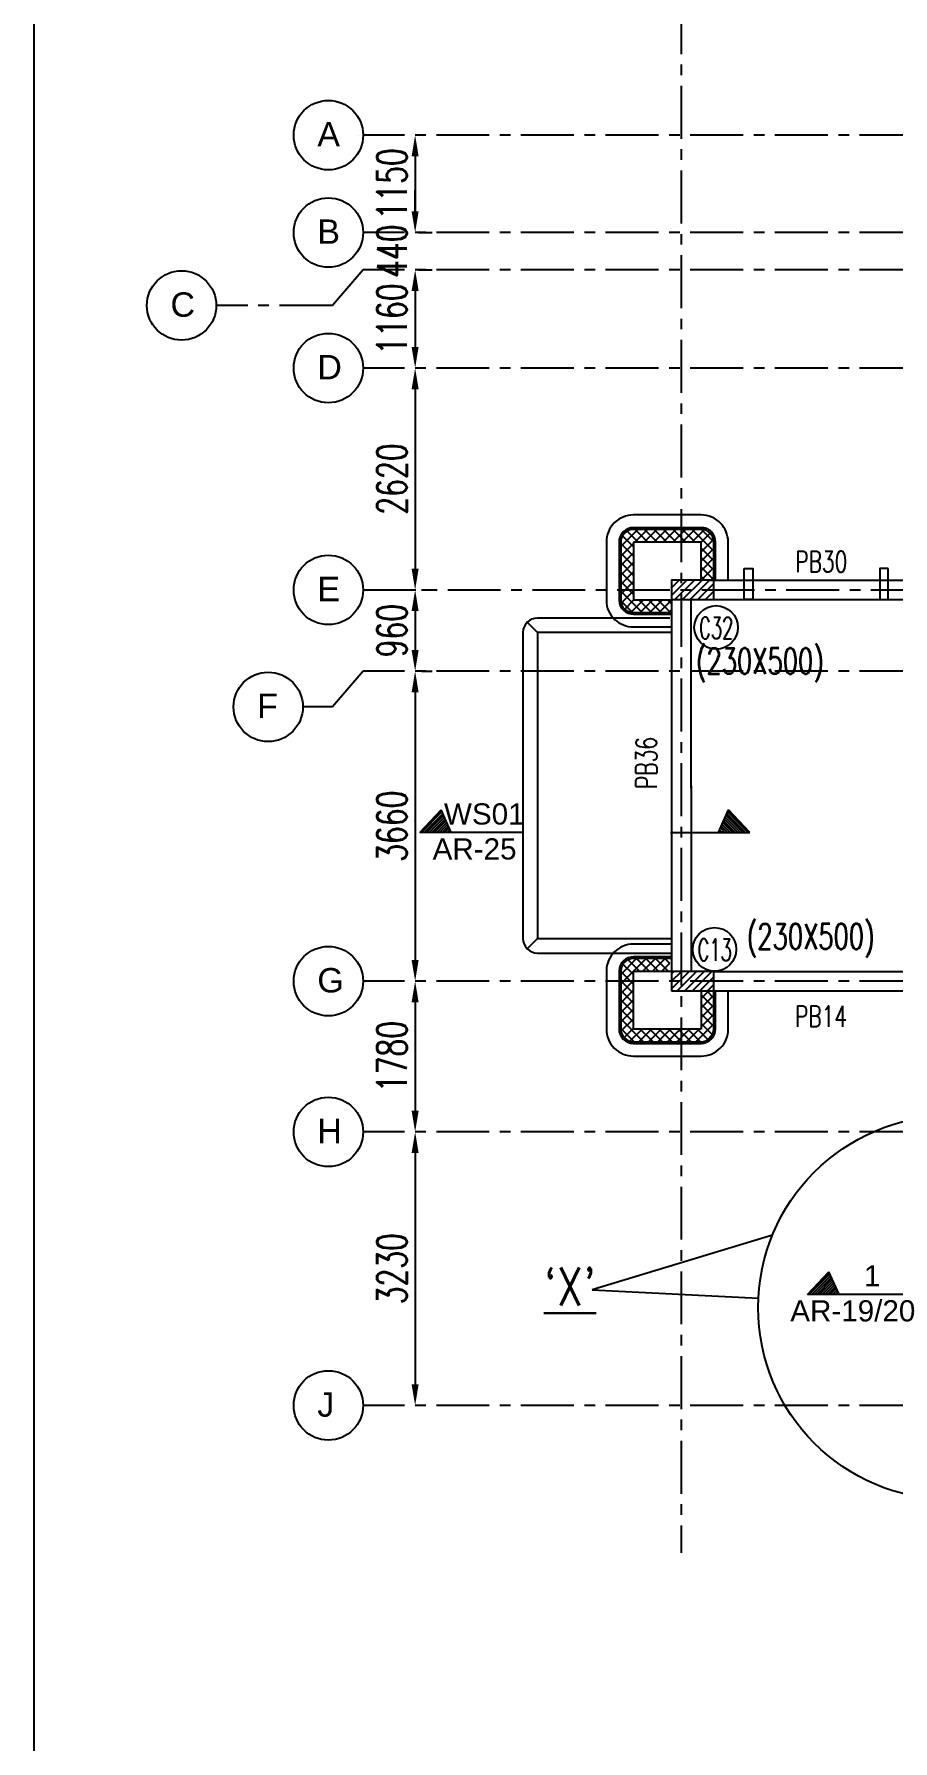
# Model space of a CAD drawing. Header units: millimetres. Extents: x 2659630 to 6742168, y -2425387 to -732288.
# Drawn here: x 2769737 to 2779881, y -958371 to -938217 of the extents above; entities that cross this region are included whole.
import ezdxf
from ezdxf.enums import TextEntityAlignment as Align

# ---------------------------------------------------------------- set-up
doc = ezdxf.new("R2010")
doc.units = ezdxf.units.MM
doc.header["$PDMODE"] = 35
doc.header["$PDSIZE"] = -25
doc.linetypes.add('CENTER', pattern=[2, 1.25, -0.25, 0.25, -0.25])
doc.layers.add('A-DETL', color=90, linetype='Continuous', lineweight=18)
doc.layers.add('G-ANNO-SYMB', color=111, linetype='Continuous', lineweight=9)
for name, color, linetype in [('S-BEAM NO', 3, 'Continuous'), ('S-BEAM OUTER', 4, 'Continuous'), ('S-COLUMN', 1, 'Continuous'), ('S-COLUMN CIRCLE', 9, 'Continuous'), ('S-COLUMN HATCH', 8, 'Continuous'), ('S-COLUMN NO', 2, 'Continuous'), ('S-COLUMN SIZES', 2, 'Continuous'), ('S-DIM-1', 5, 'Continuous'), ('S-GRIDE CIRCLE', 8, 'Continuous'), ('S-GRIDE LINE', 8, 'CENTER'), ('S-GRIDE NO', 1, 'Continuous'), ('S-SECTION MARK', 1, 'Continuous'), ('S-TITIL', 6, 'Continuous')]:
    doc.layers.add(name, color=color, linetype=linetype)
doc.styles.add('Arial', font='arial.ttf', dxfattribs={"height": 123})
doc.styles.add('Arial_1', font='arial.ttf', dxfattribs={"height": 98.353293})
doc.styles.add('ROMANS', font='r.shx', dxfattribs={"width": 0.7})
doc.dimstyles.new('dim100', dxfattribs={"dimtxt": 250, "dimasz": 250, "dimexe": 200, "dimexo": 200, "dimgap": 100, "dimtad": 1, "dimdec": 0, "dimrnd": 1, "dimzin": 0, "dimdsep": 46, "dimtxsty": 'ROMANS', "dimcen": 0, "dimclrd": 5, "dimclre": 5, "dimclrt": 4, "dimadec": 0, "dimazin": 0, "dimtfac": 1, "dimtdec": 0, "dimtix": 1, "dimtofl": 0, "dimtmove": 2, "dimatfit": 3, "dimfxl": 1, "dimtolj": 1, "dimtzin": 0, "dimlwd": -1, "dimlwe": -1, "dimarcsym": 0})
pattern_1 = [(45, (-431680.96, -191648.93), (-56.1266008, 56.1266008), []), (135, (-431680.96, -191648.93), (-56.1266008, -56.1266008), [])]
pattern_2 = [(45, (2704549.322, -954938.09), (-15.2387667, 15.2387667), [])]
pattern_3 = [(45, (2699967.02, -949483.717), (-15.2387667, 15.2387667), [])]
pattern_4 = [(135, (2852517.085, -949483.717), (15.2387667, 15.2387667), [])]

# ---------------------------------------------------------------- blocks, each defined once
blk = doc.blocks.new('*D1831')
at = {"layer": 'Defpoints', "color": 0, "ltscale": 1200}
for p in [(2774238, -942160), (2774238, -944780), (2774238, -944780)]:
    blk.add_point(p, dxfattribs=at)
at = {"layer": 'S-DIM-1', "color": 5}
for p, q in [((2774038, -942160), (2774038, -942160)), ((2774238, -942410), (2774238, -944530)), ((2774038, -944780), (2774038, -944780))]:
    blk.add_line(p, q, dxfattribs=at)
at = {"layer": 'S-DIM-1', "color": 5, "ltscale": 1200}
for points in [[(2774279, -942410), (2774196, -942410), (2774238, -942160)], [(2774196, -944530), (2774279, -944530), (2774238, -944780)]]:
    blk.add_solid(points, dxfattribs=at)
at = {"layer": 'S-DIM-1', "color": 4, "ltscale": 1200, "insert": (2773963, -943470), "char_height": 350, "attachment_point": 5, "rotation": 90, "style": 'ROMANS'}
blk.add_mtext('\\A1;{2620}', dxfattribs=at)
blk = doc.blocks.new('*D1833')
at = {"layer": 'Defpoints', "color": 0, "ltscale": 1200}
for p in [(2774238, -949400), (2774238, -951180), (2774238, -951180)]:
    blk.add_point(p, dxfattribs=at)
at = {"layer": 'S-DIM-1', "color": 5}
for p, q in [((2774038, -949400), (2774038, -949400)), ((2774238, -949650), (2774238, -950930)), ((2774038, -951180), (2774038, -951180))]:
    blk.add_line(p, q, dxfattribs=at)
at = {"layer": 'S-DIM-1', "color": 5, "ltscale": 1200}
for points in [[(2774279, -949650), (2774196, -949650), (2774238, -949400)], [(2774196, -950930), (2774279, -950930), (2774238, -951180)]]:
    blk.add_solid(points, dxfattribs=at)
at = {"layer": 'S-DIM-1', "color": 4, "ltscale": 1200, "insert": (2773963, -950290), "char_height": 350, "attachment_point": 5, "rotation": 90, "style": 'ROMANS'}
blk.add_mtext('\\A1;{1780}', dxfattribs=at)
blk = doc.blocks.new('*D1818')
at = {"layer": 'Defpoints', "color": 0, "ltscale": 1200}
for p in [(2774238, -951180), (2774238, -954410), (2774238, -954410)]:
    blk.add_point(p, dxfattribs=at)
at = {"layer": 'S-DIM-1', "color": 5}
for p, q in [((2774038, -951180), (2774038, -951180)), ((2774238, -951430), (2774238, -954160)), ((2774038, -954410), (2774038, -954410))]:
    blk.add_line(p, q, dxfattribs=at)
at = {"layer": 'S-DIM-1', "color": 5, "ltscale": 1200}
for points in [[(2774279, -951430), (2774196, -951430), (2774238, -951180)], [(2774196, -954160), (2774279, -954160), (2774238, -954410)]]:
    blk.add_solid(points, dxfattribs=at)
at = {"layer": 'S-DIM-1', "color": 4, "ltscale": 1200, "insert": (2773963, -952795), "char_height": 350, "attachment_point": 5, "rotation": 90, "style": 'ROMANS'}
blk.add_mtext('\\A1;{3230}', dxfattribs=at)
blk = doc.blocks.new('*D1832')
at = {"layer": 'Defpoints', "color": 0, "ltscale": 1200}
for p in [(2774238, -945740), (2774238, -949400), (2774238, -949400)]:
    blk.add_point(p, dxfattribs=at)
at = {"layer": 'S-DIM-1', "color": 5}
for p, q in [((2774038, -945740), (2774038, -945740)), ((2774238, -945990), (2774238, -949150)), ((2774038, -949400), (2774038, -949400))]:
    blk.add_line(p, q, dxfattribs=at)
at = {"layer": 'S-DIM-1', "color": 5, "ltscale": 1200}
for points in [[(2774279, -945990), (2774196, -945990), (2774238, -945740)], [(2774196, -949150), (2774279, -949150), (2774238, -949400)]]:
    blk.add_solid(points, dxfattribs=at)
at = {"layer": 'S-DIM-1', "color": 4, "ltscale": 1200, "insert": (2773963, -947570), "char_height": 350, "attachment_point": 5, "rotation": 90, "style": 'ROMANS'}
blk.add_mtext('\\A1;{3660}', dxfattribs=at)
blk = doc.blocks.new('*D1834')
at = {"layer": 'Defpoints', "color": 0, "ltscale": 2500}
for p in [(2774113, -944780), (2774113, -945740), (2774238, -945740)]:
    blk.add_point(p, dxfattribs=at)
at = {"layer": 'S-DIM-1', "color": 5}
for p, q in [((2774313, -944780), (2774438, -944780)), ((2774238, -945030), (2774238, -945490)), ((2774313, -945740), (2774438, -945740))]:
    blk.add_line(p, q, dxfattribs=at)
at = {"layer": 'S-DIM-1', "color": 5, "ltscale": 2500}
for points in [[(2774279, -945030), (2774196, -945030), (2774238, -944780)], [(2774196, -945490), (2774279, -945490), (2774238, -945740)]]:
    blk.add_solid(points, dxfattribs=at)
at = {"layer": 'S-DIM-1', "color": 4, "ltscale": 2500, "insert": (2773963, -945260), "char_height": 350, "attachment_point": 5, "rotation": 90, "style": 'ROMANS'}
blk.add_mtext('\\A1;{960}', dxfattribs=at)
blk = doc.blocks.new('*D1837')
at = {"layer": 'Defpoints', "color": 0, "ltscale": 2500}
for p in [(2774238, -939410), (2774238, -940560), (2774238, -940560)]:
    blk.add_point(p, dxfattribs=at)
at = {"layer": 'S-DIM-1', "color": 5}
for p, q in [((2774038, -939410), (2774038, -939410)), ((2774238, -939660), (2774238, -940310)), ((2774038, -940560), (2774038, -940560))]:
    blk.add_line(p, q, dxfattribs=at)
at = {"layer": 'S-DIM-1', "color": 5, "ltscale": 2500}
for points in [[(2774279, -939660), (2774196, -939660), (2774238, -939410)], [(2774196, -940310), (2774279, -940310), (2774238, -940560)]]:
    blk.add_solid(points, dxfattribs=at)
at = {"layer": 'S-DIM-1', "color": 4, "ltscale": 2500, "insert": (2773963, -939985), "char_height": 350, "attachment_point": 5, "rotation": 90, "style": 'ROMANS'}
blk.add_mtext('\\A1;{1150}', dxfattribs=at)
blk = doc.blocks.new('*D1835')
at = {"layer": 'Defpoints', "color": 0, "ltscale": 1200}
for p in [(2774078, -940560), (2774078, -941000), (2774238, -941000)]:
    blk.add_point(p, dxfattribs=at)
at = {"layer": 'S-DIM-1', "color": 5}
for p, q in [((2774238, -940310), (2774238, -940060)), ((2774278, -940560), (2774438, -940560)), ((2774278, -941000), (2774438, -941000)), ((2774238, -941250), (2774238, -941500))]:
    blk.add_line(p, q, dxfattribs=at)
at = {"layer": 'S-DIM-1', "color": 5, "ltscale": 1200}
for points in [[(2774196, -940310), (2774279, -940310), (2774238, -940560)], [(2774279, -941250), (2774196, -941250), (2774238, -941000)]]:
    blk.add_solid(points, dxfattribs=at)
at = {"layer": 'S-DIM-1', "color": 4, "ltscale": 1200, "insert": (2773963, -940780), "char_height": 350, "attachment_point": 5, "rotation": 90, "style": 'ROMANS'}
blk.add_mtext('\\A1;{440}', dxfattribs=at)
blk = doc.blocks.new('*D1836')
at = {"layer": 'Defpoints', "color": 0, "ltscale": 2500}
for p in [(2774238, -941000), (2774238, -942160), (2774238, -942160)]:
    blk.add_point(p, dxfattribs=at)
at = {"layer": 'S-DIM-1', "color": 5}
for p, q in [((2774038, -941000), (2774038, -941000)), ((2774238, -941250), (2774238, -941910)), ((2774038, -942160), (2774038, -942160))]:
    blk.add_line(p, q, dxfattribs=at)
at = {"layer": 'S-DIM-1', "color": 5, "ltscale": 2500}
for points in [[(2774279, -941250), (2774196, -941250), (2774238, -941000)], [(2774196, -941910), (2774279, -941910), (2774238, -942160)]]:
    blk.add_solid(points, dxfattribs=at)
at = {"layer": 'S-DIM-1', "color": 4, "ltscale": 2500, "insert": (2773963, -941580), "char_height": 350, "attachment_point": 5, "rotation": 90, "style": 'ROMANS'}
blk.add_mtext('\\A1;{1160}', dxfattribs=at)

msp = doc.modelspace()

# ---------------------------------------------------------------- hatches: boundary and pattern name
at = {"layer": 'S-BEAM OUTER', "ltscale": 2500}
h = msp.add_hatch(dxfattribs=at)
h.set_pattern_fill('ANSI37', color=256, scale=25, style=0)
h.set_pattern_definition(pattern_1)
h.paths.add_polyline_path([(2776666.56, -944779.801), (2776666.56, -944214.804, -0.414213562), (2776816.56, -944064.804), (2777381.56, -944064.804), (2777381.56, -944214.804), (2776816.56, -944214.804), (2776816.56, -944779.801)])
h.paths.add_polyline_path([(2777381.56, -944064.804), (2777616.559, -944064.804, -0.198913287), (2777722.626, -944108.738, -0.175924781), (2777766.56, -944214.804), (2777766.56, -944439.803, 0.198913106), (2777722.626, -944333.738, 0.000000145), (2777722.626, -944333.738, 0.198909916), (2777616.56, -944289.804), (2777616.56, -944214.804), (2777381.56, -944214.804)])
h.paths.add_polyline_path([(2776666.56, -944779.801), (2776816.56, -944779.801), (2776816.56, -944897.302), (2776891.56, -944897.302), (2776891.56, -944902.359, 0.402510128), (2777040.514, -945047.299), (2776816.475, -945047.302, -0.177093208), (2776712.212, -945005.141, -0.194534533), (2776666.56, -944902.359)])
h.paths.add_polyline_path([(2777246.56, -945047.296), (2777246.56, -944897.302), (2776891.56, -944897.302), (2776891.56, -944902.359, 0.402510128), (2777040.514, -945047.299)])
h.paths.add_polyline_path([(2777616.56, -944644.801), (2777616.559, -944439.804, -0.081721977), (2777616.56, -944439.804), (2777616.56, -944289.804, -0.198909916), (2777722.626, -944333.738, -0.198914054), (2777766.56, -944439.804), (2777766.56, -944644.801)])
h.paths.add_polyline_path([(2777616.56, -944664.793), (2777766.56, -944664.792), (2777766.56, -944644.801), (2777616.56, -944644.801)])
h.paths.add_polyline_path([(2777266.562, -945047.296), (2777266.56, -944897.302), (2777246.56, -944897.302), (2777246.56, -945047.296)])
h = msp.add_hatch(dxfattribs=at)
h.set_pattern_fill('ANSI37', color=256, scale=25, style=0)
h.set_pattern_definition(pattern_1)
h.paths.add_polyline_path([(2776666.56, -944779.801), (2776666.56, -944214.804, -0.414213562), (2776816.56, -944064.804), (2777381.56, -944064.804), (2777381.56, -944214.804), (2776816.56, -944214.804), (2776816.56, -944779.801)])
h.paths.add_polyline_path([(2777381.56, -944064.804), (2777616.559, -944064.804, -0.198913287), (2777722.626, -944108.738, -0.175924781), (2777766.56, -944214.804), (2777766.56, -944439.803, 0.198913106), (2777722.626, -944333.738, 0.000000145), (2777722.626, -944333.738, 0.198909916), (2777616.56, -944289.804), (2777616.56, -944214.804), (2777381.56, -944214.804)])
h.paths.add_polyline_path([(2776666.56, -944779.801), (2776816.56, -944779.801), (2776816.56, -944897.302), (2776891.56, -944897.302), (2776891.56, -944902.359, 0.402510128), (2777040.514, -945047.299), (2776816.475, -945047.302, -0.177093208), (2776712.212, -945005.141, -0.194534533), (2776666.56, -944902.359)])
h.paths.add_polyline_path([(2777246.56, -945047.296), (2777246.56, -944897.302), (2776891.56, -944897.302), (2776891.56, -944902.359, 0.402510128), (2777040.514, -945047.299)])
h.paths.add_polyline_path([(2777616.56, -944644.801), (2777616.559, -944439.804, -0.081721977), (2777616.56, -944439.804), (2777616.56, -944289.804, -0.198909916), (2777722.626, -944333.738, -0.198914054), (2777766.56, -944439.804), (2777766.56, -944644.801)])
h.paths.add_polyline_path([(2777616.56, -944664.793), (2777766.56, -944664.792), (2777766.56, -944644.801), (2777616.56, -944644.801)])
h.paths.add_polyline_path([(2777266.562, -945047.296), (2777266.56, -944897.302), (2777246.56, -944897.302), (2777246.56, -945047.296)])
h = msp.add_hatch(dxfattribs=at)
h.set_pattern_fill('ANSI37', color=256, scale=25, style=0)
h.set_pattern_definition(pattern_1)
h.paths.add_polyline_path([(2776666.56, -944779.801), (2776666.56, -944214.804, -0.414213562), (2776816.56, -944064.804), (2777381.56, -944064.804), (2777381.56, -944214.804), (2776816.56, -944214.804), (2776816.56, -944779.801)])
h.paths.add_polyline_path([(2777381.56, -944064.804), (2777616.559, -944064.804, -0.198913287), (2777722.626, -944108.738, -0.175924781), (2777766.56, -944214.804), (2777766.56, -944439.803, 0.198913106), (2777722.626, -944333.738, 0.000000145), (2777722.626, -944333.738, 0.198909916), (2777616.56, -944289.804), (2777616.56, -944214.804), (2777381.56, -944214.804)])
h.paths.add_polyline_path([(2776666.56, -944779.801), (2776816.56, -944779.801), (2776816.56, -944897.302), (2776891.56, -944897.302), (2776891.56, -944902.359, 0.402510128), (2777040.514, -945047.299), (2776816.475, -945047.302, -0.177093208), (2776712.212, -945005.141, -0.194534533), (2776666.56, -944902.359)])
h.paths.add_polyline_path([(2777246.56, -945047.296), (2777246.56, -944897.302), (2776891.56, -944897.302), (2776891.56, -944902.359, 0.402510128), (2777040.514, -945047.299)])
h.paths.add_polyline_path([(2777616.56, -944644.801), (2777616.559, -944439.804, -0.081721977), (2777616.56, -944439.804), (2777616.56, -944289.804, -0.198909916), (2777722.626, -944333.738, -0.198914054), (2777766.56, -944439.804), (2777766.56, -944644.801)])
h.paths.add_polyline_path([(2777616.56, -944664.793), (2777766.56, -944664.792), (2777766.56, -944644.801), (2777616.56, -944644.801)])
h.paths.add_polyline_path([(2777266.562, -945047.296), (2777266.56, -944897.302), (2777246.56, -944897.302), (2777246.56, -945047.296)])
h = msp.add_hatch(dxfattribs=at)
h.set_pattern_fill('ANSI37', color=256, scale=25, style=0)
h.set_pattern_definition(pattern_1)
edge = h.paths.add_edge_path()
edge.add_arc((2777616.56, -949964.799), 150, 269.999597, 314.999795)
edge.add_arc((2777616.559, -949964.797), 150.002, 314.9993898, 314.9993921)
edge.add_arc((2777616.563, -949964.8), 149.997, 314.9993921, 360.0004053)
edge.add_line((2777766.56, -949964.799), (2777766.56, -949739.8))
edge.add_arc((2777616.562, -949739.8), 149.999, 314.9996281, 359.9997909, ccw=False)
edge.add_arc((2777616.562, -949739.8), 149.999, 314.9995947, 314.9996281, ccw=False)
edge.add_arc((2777616.56, -949739.798), 150.001, 270.0001351, 314.9995947, ccw=False)
edge.add_line((2777616.56, -949889.799), (2777616.56, -949964.799))
edge.add_line((2777616.56, -949964.799), (2777381.56, -949964.799))
edge.add_line((2777381.56, -949964.799), (2777381.56, -950114.799))
edge.add_line((2777381.56, -950114.799), (2777616.559, -950114.799))
h.paths.add_polyline_path([(2776666.56, -949399.801), (2776816.56, -949399.801), (2776816.56, -949964.799), (2777381.56, -949964.799), (2777381.56, -950114.799), (2776816.56, -950114.799, -0.414213562), (2776666.56, -949964.799)])
h.paths.add_polyline_path([(2776666.56, -949399.801), (2776666.56, -949277.244, -0.404371993), (2776816.475, -949132.301), (2777041.475, -949132.301, 0.404371993), (2776891.56, -949277.244), (2776891.56, -949282.301), (2776816.56, -949282.301), (2776816.56, -949399.801)])
h.paths.add_polyline_path([(2777616.56, -949739.799), (2777616.56, -949889.799, 0.198909916), (2777722.626, -949845.865, 0.198914054), (2777766.56, -949739.799), (2777766.56, -949534.801), (2777616.56, -949534.801), (2777616.56, -949739.799)])
h.paths.add_polyline_path([(2776891.56, -949277.244), (2776891.56, -949282.301), (2777246.56, -949282.301), (2777246.56, -949132.301), (2777041.475, -949132.301, 0.404371993), (2776891.56, -949277.244)])
h.paths.add_polyline_path([(2777766.56, -949534.801), (2777766.56, -949514.799), (2777616.56, -949514.799), (2777616.56, -949514.801), (2777616.56, -949534.801)])
h = msp.add_hatch(dxfattribs=at)
h.set_pattern_fill('ANSI37', color=256, scale=25, style=0)
h.set_pattern_definition(pattern_1)
edge = h.paths.add_edge_path()
edge.add_arc((2777616.56, -949964.799), 150, 269.999597, 314.999795)
edge.add_arc((2777616.559, -949964.797), 150.002, 314.9993898, 314.9993921)
edge.add_arc((2777616.563, -949964.8), 149.997, 314.9993921, 360.0004053)
edge.add_line((2777766.56, -949964.799), (2777766.56, -949739.8))
edge.add_arc((2777616.562, -949739.8), 149.999, 314.9996281, 359.9997909, ccw=False)
edge.add_arc((2777616.562, -949739.8), 149.999, 314.9995947, 314.9996281, ccw=False)
edge.add_arc((2777616.56, -949739.798), 150.001, 270.0001351, 314.9995947, ccw=False)
edge.add_line((2777616.56, -949889.799), (2777616.56, -949964.799))
edge.add_line((2777616.56, -949964.799), (2777381.56, -949964.799))
edge.add_line((2777381.56, -949964.799), (2777381.56, -950114.799))
edge.add_line((2777381.56, -950114.799), (2777616.559, -950114.799))
h.paths.add_polyline_path([(2776666.56, -949399.801), (2776816.56, -949399.801), (2776816.56, -949964.799), (2777381.56, -949964.799), (2777381.56, -950114.799), (2776816.56, -950114.799, -0.414213562), (2776666.56, -949964.799)])
h.paths.add_polyline_path([(2776666.56, -949399.801), (2776666.56, -949277.244, -0.404371993), (2776816.475, -949132.301), (2777041.475, -949132.301, 0.404371993), (2776891.56, -949277.244), (2776891.56, -949282.301), (2776816.56, -949282.301), (2776816.56, -949399.801)])
h.paths.add_polyline_path([(2777616.56, -949739.799), (2777616.56, -949889.799, 0.198909916), (2777722.626, -949845.865, 0.198914054), (2777766.56, -949739.799), (2777766.56, -949534.801), (2777616.56, -949534.801), (2777616.56, -949739.799)])
h.paths.add_polyline_path([(2776891.56, -949277.244), (2776891.56, -949282.301), (2777246.56, -949282.301), (2777246.56, -949132.301), (2777041.475, -949132.301, 0.404371993), (2776891.56, -949277.244)])
h.paths.add_polyline_path([(2777766.56, -949534.801), (2777766.56, -949514.799), (2777616.56, -949514.799), (2777616.56, -949514.801), (2777616.56, -949534.801)])
h = msp.add_hatch(dxfattribs=at)
h.set_pattern_fill('ANSI37', color=256, scale=25, style=0)
h.set_pattern_definition(pattern_1)
edge = h.paths.add_edge_path()
edge.add_arc((2777616.56, -949964.799), 150, 269.999597, 314.999795)
edge.add_arc((2777616.559, -949964.797), 150.002, 314.9993898, 314.9993921)
edge.add_arc((2777616.563, -949964.8), 149.997, 314.9993921, 360.0004053)
edge.add_line((2777766.56, -949964.799), (2777766.56, -949739.8))
edge.add_arc((2777616.562, -949739.8), 149.999, 314.9996281, 359.9997909, ccw=False)
edge.add_arc((2777616.562, -949739.8), 149.999, 314.9995947, 314.9996281, ccw=False)
edge.add_arc((2777616.56, -949739.798), 150.001, 270.0001351, 314.9995947, ccw=False)
edge.add_line((2777616.56, -949889.799), (2777616.56, -949964.799))
edge.add_line((2777616.56, -949964.799), (2777381.56, -949964.799))
edge.add_line((2777381.56, -949964.799), (2777381.56, -950114.799))
edge.add_line((2777381.56, -950114.799), (2777616.559, -950114.799))
h.paths.add_polyline_path([(2776666.56, -949399.801), (2776816.56, -949399.801), (2776816.56, -949964.799), (2777381.56, -949964.799), (2777381.56, -950114.799), (2776816.56, -950114.799, -0.414213562), (2776666.56, -949964.799)])
h.paths.add_polyline_path([(2776666.56, -949399.801), (2776666.56, -949277.244, -0.404371993), (2776816.475, -949132.301), (2777041.475, -949132.301, 0.404371993), (2776891.56, -949277.244), (2776891.56, -949282.301), (2776816.56, -949282.301), (2776816.56, -949399.801)])
h.paths.add_polyline_path([(2777616.56, -949739.799), (2777616.56, -949889.799, 0.198909916), (2777722.626, -949845.865, 0.198914054), (2777766.56, -949739.799), (2777766.56, -949534.801), (2777616.56, -949534.801), (2777616.56, -949739.799)])
h.paths.add_polyline_path([(2776891.56, -949277.244), (2776891.56, -949282.301), (2777246.56, -949282.301), (2777246.56, -949132.301), (2777041.475, -949132.301, 0.404371993), (2776891.56, -949277.244)])
h.paths.add_polyline_path([(2777766.56, -949534.801), (2777766.56, -949514.799), (2777616.56, -949514.799), (2777616.56, -949514.801), (2777616.56, -949534.801)])
at = {"layer": 'S-COLUMN HATCH'}
h = msp.add_hatch(dxfattribs=at)
h.set_pattern_fill('ANSI31', color=8, scale=20, angle=180)
h.set_pattern_definition([(225, (-640604.39, -180880.58), (44.9012806, -44.9012806), [])])
edge = h.paths.add_edge_path()
edge.add_line((2777766.57, -944894.794), (2777266.57, -944894.794))
edge.add_line((2777766.57, -944894.794), (2777766.57, -944664.794))
edge.add_line((2777766.57, -944664.794), (2777266.57, -944664.794))
edge.add_line((2777266.57, -944664.794), (2777266.57, -944894.794))
h = msp.add_hatch(dxfattribs=at)
h.set_pattern_fill('ANSI31', color=8, scale=20, angle=180)
h.set_pattern_definition([(225, (-640604.39, -180587.28), (44.9012806, -44.9012806), [])])
edge = h.paths.add_edge_path()
edge.add_line((2777766.554, -949514.731), (2777266.554, -949514.731))
edge.add_line((2777766.554, -949514.731), (2777766.554, -949284.731))
edge.add_line((2777766.554, -949284.731), (2777266.554, -949284.731))
edge.add_line((2777266.554, -949284.731), (2777266.554, -949514.731))
at = {"layer": 'S-SECTION MARK', "ltscale": 5}
h = msp.add_hatch(dxfattribs=at)
h.set_pattern_fill('ANSI31', color=256, scale=172.406964, angle=180, style=0)
h.set_pattern_definition(pattern_3)
h.paths.add_polyline_path([(2774550.381, -947391.149), (2774292.295, -947644.739), (2774664.03, -947644.739), (2774550.381, -947391.149)])
h = msp.add_hatch(dxfattribs=at)
h.set_pattern_fill('ANSI31', color=256, scale=172.406964, angle=180, style=0)
h.set_pattern_definition(pattern_3)
h.paths.add_polyline_path([(2774550.381, -947391.149), (2774292.295, -947644.739), (2774664.03, -947644.739), (2774550.381, -947391.149)])
h = msp.add_hatch(dxfattribs=at)
h.set_pattern_fill('ANSI31', color=256, scale=172.406964, angle=180, style=0)
h.set_pattern_definition(pattern_3)
h.paths.add_polyline_path([(2774550.381, -947391.149), (2774292.295, -947644.739), (2774664.03, -947644.739), (2774550.381, -947391.149)])
h = msp.add_hatch(dxfattribs=at)
h.set_pattern_fill('ANSI31', color=256, scale=172.406964, style=0)
h.set_pattern_definition(pattern_4)
h.paths.add_polyline_path([(2777933.723, -947391.149), (2778191.81, -947644.739), (2777820.075, -947644.739), (2777933.723, -947391.149)])
h = msp.add_hatch(dxfattribs=at)
h.set_pattern_fill('ANSI31', color=256, scale=172.406964, style=0)
h.set_pattern_definition(pattern_4)
h.paths.add_polyline_path([(2777933.723, -947391.149), (2778191.81, -947644.739), (2777820.075, -947644.739), (2777933.723, -947391.149)])
h = msp.add_hatch(dxfattribs=at)
h.set_pattern_fill('ANSI31', color=256, scale=172.406964, style=0)
h.set_pattern_definition(pattern_4)
h.paths.add_polyline_path([(2777933.723, -947391.149), (2778191.81, -947644.739), (2777820.075, -947644.739), (2777933.723, -947391.149)])
h = msp.add_hatch(dxfattribs=at)
h.set_pattern_fill('ANSI31', color=256, scale=172.406964, angle=180, style=0)
h.set_pattern_definition(pattern_2)
h.paths.add_polyline_path([(2779132.684, -952845.522), (2778874.598, -953099.112), (2779246.333, -953099.112)])
h = msp.add_hatch(dxfattribs=at)
h.set_pattern_fill('ANSI31', color=256, scale=172.406964, angle=180, style=0)
h.set_pattern_definition(pattern_2)
h.paths.add_polyline_path([(2779132.684, -952845.522), (2778874.598, -953099.112), (2779246.333, -953099.112)])
h = msp.add_hatch(dxfattribs=at)
h.set_pattern_fill('ANSI31', color=256, scale=172.406964, angle=180, style=0)
h.set_pattern_definition(pattern_2)
h.paths.add_polyline_path([(2779132.684, -952845.522), (2778874.598, -953099.112), (2779246.333, -953099.112)])

# ---------------------------------------------------------------- linework, layer by layer
at = {"layer": 'A-DETL'}
msp.add_line((2773568.822, -939409.801), (2773568.822, -939409.801), dxfattribs=at)
msp.add_line((2773568.822, -939409.801), (2773568.822, -939409.801), dxfattribs=at)
msp.add_line((2773568.822, -939409.801), (2773568.822, -939409.801), dxfattribs=at)
at = {"layer": 'S-BEAM OUTER', "ltscale": 2500}
for p, q in [((2776816.56, -944214.804), (2776816.56, -944897.302)), ((2776816.56, -944214.804), (2776816.56, -944897.302)), ((2776816.56, -944214.804), (2776816.56, -944897.302)), ((2777616.56, -944214.804), (2776816.56, -944214.804)), ((2777616.56, -944214.804), (2776816.56, -944214.804)), ((2777616.56, -944214.804), (2776816.56, -944214.804)), ((2777616.56, -944664.804), (2777616.56, -944214.804)), ((2777616.56, -944664.804), (2777616.56, -944214.804)), ((2777616.56, -944664.804), (2777616.56, -944214.804)), ((2776816.56, -944897.302), (2777266.57, -944897.302, 0.043)), ((2776816.56, -944897.302), (2777266.57, -944897.302, 0.043)), ((2776816.56, -944897.302), (2777266.57, -944897.302, 0.043)), ((2775681.581, -945282.323), (2775563.275, -945164.017)), ((2775681.581, -945282.323), (2775563.275, -945164.017)), ((2775681.581, -945282.323), (2775563.275, -945164.017)), ((2777266.565, -945282.302), (2775681.581, -945282.323)), ((2777266.565, -945282.302), (2775681.581, -945282.323)), ((2777266.565, -945282.302), (2775681.581, -945282.323)), ((2775681.581, -945282.323), (2775681.581, -948897.301)), ((2775681.581, -945282.323), (2775681.581, -948897.301)), ((2775681.581, -945282.323), (2775681.581, -948897.301)), ((2775681.581, -945282.323), (2775681.581, -948897.301)), ((2775681.56, -948897.301), (2775561.373, -949017.509)), ((2775681.56, -948897.301), (2775561.373, -949017.509)), ((2775681.56, -948897.301), (2775561.373, -949017.509)), ((2775681.581, -948897.301), (2777266.615, -948897.301)), ((2775681.581, -948897.301), (2777246.56, -948897.301)), ((2775681.581, -948897.301), (2777246.56, -948897.301)), ((2775681.581, -948897.301), (2777266.615, -948897.301)), ((2776816.56, -949964.799), (2776816.56, -949282.301)), ((2776816.56, -949964.799), (2776816.56, -949282.301)), ((2776816.56, -949964.799), (2776816.56, -949282.301)), ((2776816.56, -949282.301), (2777266.56, -949282.301)), ((2776816.56, -949282.301), (2777266.56, -949282.301)), ((2776816.56, -949282.301), (2777266.56, -949282.301)), ((2777616.56, -949514.801), (2777616.56, -949964.799)), ((2777616.56, -949514.801), (2777616.56, -949964.799)), ((2777616.56, -949514.801), (2777616.56, -949964.799)), ((2777616.56, -949964.799), (2776816.56, -949964.799)), ((2777616.56, -949964.799), (2776816.56, -949964.799)), ((2777616.56, -949964.799), (2776816.56, -949964.799))]:
    msp.add_line(p, q, dxfattribs=at)
at = {"layer": 'S-BEAM OUTER'}
for p, q in [((2777716.57, -944664.795, 0), (2780690.572, -944664.755, 0)), ((2777716.57, -944664.795, 0), (2780690.572, -944664.755, 0)), ((2777716.57, -944664.795, 0), (2780690.572, -944664.755, 0)), ((2777266.56, -944897.302), (2777266.62, -949282.259)), ((2777266.56, -944897.302), (2777266.62, -949282.259)), ((2777266.56, -944897.302), (2777266.62, -949282.259)), ((2777496.559, -944894.794, 0.043), (2777496.62, -949284.731, 0.04)), ((2777496.56, -944964.794, 0.043), (2777496.62, -949284.731, 0.04)), ((2777496.56, -944964.794, 0.043), (2777496.62, -949284.731, 0.04)), ((2777716.57, -944894.795, 0), (2780690.575, -944894.755, 0)), ((2777716.57, -944894.795, 0), (2780690.575, -944894.755, 0)), ((2777716.57, -944894.795, 0), (2780690.575, -944894.755, 0)), ((2777766.554, -949284.847), (2780416.56, -949284.806)), ((2777866.554, -949284.845), (2780316.56, -949284.808)), ((2777866.554, -949284.845), (2780316.56, -949284.808)), ((2777766.554, -949514.744), (2780416.56, -949514.803)), ((2777766.554, -949514.744), (2780316.56, -949514.8)), ((2777766.554, -949514.744), (2780316.56, -949514.8))]:
    msp.add_line(p, q, dxfattribs=at)
at = {"layer": 'S-BEAM OUTER', "ltscale": 2500}
for points in [[(2777936.56, -944663.909), (2777936.54, -944211.065, 0.178831687), (2777848.052, -943993.985, 0.2182178), (2777613.54, -943894.804), (2776816.56, -943894.804, 0.198912367), (2776590.286, -943988.53, 0.198912367), (2776496.56, -944214.804), (2776496.56, -944902.359, 0.212090649), (2776598.235, -945131.272, 0.179699831), (2776814.115, -945217.302), (2777266.565, -945217.296)], [(2777786.56, -944663.916), (2777786.54, -944213.916, 0.175924781), (2777737.382, -944095.237, 0.221331146), (2777616.13, -944044.804), (2776816.56, -944044.804, 0.198912367), (2776696.352, -944094.596, 0.198912367), (2776646.56, -944214.804), (2776646.56, -944902.359, 0.212090649), (2776698.803, -945019.98, 0.177580264), (2776816.148, -945067.302), (2777266.562, -945067.296)], [(2777786.56, -944663.916), (2777786.54, -944213.916, 0.175924781), (2777737.382, -944095.237, 0.221331146), (2777616.13, -944044.804), (2776816.56, -944044.804, 0.198912367), (2776696.352, -944094.596, 0.198912367), (2776646.56, -944214.804), (2776646.56, -944902.359, 0.212090649), (2776698.803, -945019.98, 0.177580264), (2776816.148, -945067.302), (2777266.562, -945067.296)], [(2777786.56, -944663.916), (2777786.54, -944213.916, 0.175924781), (2777737.382, -944095.237, 0.221331146), (2777616.13, -944044.804), (2776816.56, -944044.804, 0.198912367), (2776696.352, -944094.596, 0.198912367), (2776646.56, -944214.804), (2776646.56, -944902.359, 0.212090649), (2776698.803, -945019.98, 0.177580264), (2776816.148, -945067.302), (2777266.562, -945067.296)], [(2777766.56, -944664.801), (2777766.56, -944214.804, 0.175924781), (2777722.626, -944108.738, 0.222105826), (2777616.559, -944064.804), (2776816.56, -944064.804, 0.198912367), (2776710.494, -944108.738, 0.198912367), (2776666.56, -944214.804), (2776666.56, -944902.359, 0.212090649), (2776712.212, -945005.141, 0.177093208), (2776816.475, -945047.302), (2777266.562, -945047.296)], [(2777766.56, -944664.801), (2777766.56, -944214.804, 0.175924781), (2777722.626, -944108.738, 0.222105826), (2777616.559, -944064.804), (2776816.56, -944064.804, 0.198912367), (2776710.494, -944108.738, 0.198912367), (2776666.56, -944214.804), (2776666.56, -944902.359, 0.212090649), (2776712.212, -945005.141, 0.177093208), (2776816.475, -945047.302), (2777266.562, -945047.296)], [(2777766.56, -944664.801), (2777766.56, -944214.804, 0.175924781), (2777722.626, -944108.738, 0.222105826), (2777616.559, -944064.804), (2776816.56, -944064.804, 0.198912367), (2776710.494, -944108.738, 0.198912367), (2776666.56, -944214.804), (2776666.56, -944902.359, 0.212090649), (2776712.212, -945005.141, 0.177093208), (2776816.475, -945047.302), (2777266.562, -945047.296)], [(2777246.56, -945112.302), (2775681.581, -945112.302, 0.198935451), (2775561.363, -945162.104, 0.198889284), (2775511.581, -945282.302), (2775511.581, -948897.301, 0.198889284), (2775561.363, -949017.499, 0.198935451), (2775681.581, -949067.301), (2777266.56, -949067.301)], [(2777246.56, -945112.302), (2775681.581, -945112.302, 0.198935451), (2775561.363, -945162.104, 0.198889284), (2775511.581, -945282.302), (2775511.581, -948897.301, 0.198889284), (2775561.363, -949017.499, 0.198935451), (2775681.581, -949067.301), (2777266.56, -949067.301)], [(2777246.56, -945112.302), (2775681.581, -945112.302, 0.198935451), (2775561.363, -945162.104, 0.198889284), (2775511.581, -945282.302), (2775511.581, -948897.301, 0.198889284), (2775561.363, -949017.499, 0.198935451), (2775681.581, -949067.301), (2777266.56, -949067.301)], [(2777266.56, -948962.301), (2776816.475, -948962.301, 0.194534533), (2776594.047, -949052.245, 0.197294909), (2776496.56, -949274.915), (2776496.56, -949964.799, 0.198912367), (2776590.286, -950191.073, 0.198912367), (2776816.56, -950284.799), (2777616.559, -950284.799, 0.198909574), (2777842.833, -950191.075, 0.19891516), (2777936.56, -949964.8), (2777936.56, -949514.751)], [(2777266.56, -949112.301), (2776816.475, -949112.301, 0.194534533), (2776698.31, -949160.084, 0.195065343), (2776646.56, -949276.918), (2776646.56, -949964.799, 0.198912367), (2776696.352, -950085.007, 0.198912367), (2776816.56, -950134.799), (2777616.559, -950134.799, 0.198909821), (2777736.768, -950085.008, 0.198914914), (2777786.56, -949964.8), (2777786.56, -949514.751)], [(2777266.56, -949112.301), (2776816.475, -949112.301, 0.194534533), (2776698.31, -949160.084, 0.195065343), (2776646.56, -949276.918), (2776646.56, -949964.799, 0.198912367), (2776696.352, -950085.007, 0.198912367), (2776816.56, -950134.799), (2777616.559, -950134.799, 0.198909821), (2777736.768, -950085.008, 0.198914914), (2777786.56, -949964.8), (2777786.56, -949514.751)], [(2777266.56, -949112.301), (2776816.475, -949112.301, 0.194534533), (2776698.31, -949160.084, 0.195065343), (2776646.56, -949276.918), (2776646.56, -949964.799, 0.198912367), (2776696.352, -950085.007, 0.198912367), (2776816.56, -950134.799), (2777616.559, -950134.799, 0.198909821), (2777736.768, -950085.008, 0.198914914), (2777786.56, -949964.8), (2777786.56, -949514.751)], [(2777266.56, -949132.301), (2776816.475, -949132.301, 0.194534533), (2776712.212, -949174.462, 0.194534533), (2776666.56, -949277.244), (2776666.56, -949964.799, 0.198912367), (2776710.494, -950070.865, 0.198912367), (2776816.56, -950114.799), (2777616.559, -950114.799, 0.19890961), (2777722.626, -950070.865, 0.198916963), (2777766.56, -949964.799), (2777766.56, -949514.751)], [(2777266.56, -949132.301), (2776816.475, -949132.301, 0.194534533), (2776712.212, -949174.462, 0.194534533), (2776666.56, -949277.244), (2776666.56, -949964.799, 0.198912367), (2776710.494, -950070.865, 0.198912367), (2776816.56, -950114.799), (2777616.559, -950114.799, 0.19890961), (2777722.626, -950070.865, 0.198916963), (2777766.56, -949964.799), (2777766.56, -949514.751)], [(2777266.56, -949132.301), (2776816.475, -949132.301, 0.194534533), (2776712.212, -949174.462, 0.194534533), (2776666.56, -949277.244), (2776666.56, -949964.799, 0.198912367), (2776710.494, -950070.865, 0.198912367), (2776816.56, -950114.799), (2777616.559, -950114.799, 0.19890961), (2777722.626, -950070.865, 0.198916963), (2777766.56, -949964.799), (2777766.56, -949514.751)]]:
    msp.add_lwpolyline(points, format="xyb", dxfattribs=at)
msp.add_lwpolyline([(2777766.56, -944664.804), (2777766.56, -944214.804)], dxfattribs=at)
msp.add_lwpolyline([(2777766.56, -944664.804), (2777766.56, -944214.804)], dxfattribs=at)
msp.add_lwpolyline([(2777766.56, -944664.804), (2777766.56, -944214.804)], dxfattribs=at)
at = {"layer": 'S-COLUMN', "ltscale": 2500, "elevation": 0.043}
for points in [[(2778126.57, -944525.301), (2778226.57, -944525.301), (2778226.57, -944894.801), (2778126.57, -944894.801)], [(2778126.57, -944525.301), (2778226.57, -944525.301), (2778226.57, -944894.801), (2778126.57, -944894.801)], [(2778126.57, -944525.301), (2778226.57, -944525.301), (2778226.57, -944894.801), (2778126.57, -944894.801)], [(2779826.57, -944525.301), (2779726.57, -944525.301), (2779726.57, -944894.766), (2779826.57, -944894.766)], [(2779826.57, -944525.301), (2779726.57, -944525.301), (2779726.57, -944894.766), (2779826.57, -944894.766)], [(2779826.57, -944525.301), (2779726.57, -944525.301), (2779726.57, -944894.766), (2779826.57, -944894.766)]]:
    msp.add_lwpolyline(points, close=True, dxfattribs=at)
at = {"layer": 'S-COLUMN', "color": 1}
for points in [[(2777266.57, -944894.794), (2777766.57, -944894.794), (2777766.57, -944664.794), (2777266.57, -944664.794), (2777266.57, -944894.794)], [(2777266.554, -949514.731), (2777766.554, -949514.731), (2777766.554, -949284.731), (2777266.554, -949284.731), (2777266.554, -949514.731)]]:
    msp.add_lwpolyline(points, dxfattribs=at)
at = {"layer": 'S-COLUMN CIRCLE', "ltscale": 2500}
msp.add_lwpolyline([(2830287.824, -989163.125), (2769736.824, -989163.125), (2769736.824, -934703.958), (2830287.824, -934703.958)], close=True, dxfattribs=at)
at = {"layer": 'S-COLUMN CIRCLE'}
for centre in [(2777793.083, -945222.643, 0.043), (2777774.862, -949024.289, 0)]:
    msp.add_circle(centre, 257.143, dxfattribs=at)
at = {"layer": 'S-COLUMN NO', "ltscale": 2500}
for p, q in [((2778458.831, -952397.194), (2776328.572, -953044.918)), ((2776328.572, -953044.918), (2778292.876, -953142.47))]:
    msp.add_line(p, q, dxfattribs=at)
msp.add_circle((2780553.472, -953254.737), 2263.383, dxfattribs=at)
at = {"layer": 'S-GRIDE CIRCLE'}
for centre in [(2773212.787, -939409.801), (2773212.787, -939409.801), (2773212.787, -939409.801), (2773212.787, -940559.801), (2773212.787, -940559.801), (2773212.787, -940559.801), (2771478.475, -941420.786), (2771478.475, -941420.786), (2771478.475, -941420.786), (2773212.787, -942159.801), (2773212.787, -942159.801), (2773212.787, -942159.801), (2773212.787, -944779.801), (2773212.787, -944779.801), (2773212.787, -944779.801), (2772501.821, -946160.786), (2772501.821, -946160.786), (2772501.821, -946160.786), (2773212.787, -949399.801), (2773212.787, -949399.801), (2773212.787, -949399.801), (2773212.787, -951179.801), (2773212.787, -951179.801), (2773212.787, -951179.801), (2773212.787, -954409.801), (2773212.787, -954409.801), (2773212.787, -954409.801)]:
    msp.add_circle(centre, 409.836, dxfattribs=at)
at = {"layer": 'S-GRIDE LINE', "ltscale": 500}
for p, q in [((2777381.56, -936826.965), (2777381.56, -956148.641)), ((2777381.56, -936826.965), (2777381.56, -956148.641)), ((2777381.56, -936826.965), (2777381.56, -956148.641)), ((2826113.321, -939409.801), (2773622.623, -939409.801)), ((2826113.321, -939409.801), (2773622.623, -939409.801)), ((2826113.321, -939409.801), (2773622.623, -939409.801)), ((2826113.321, -940559.801), (2773622.623, -940559.801)), ((2826113.321, -940559.801), (2773622.623, -940559.801)), ((2826113.321, -940559.801), (2773622.623, -940559.801)), ((2773622.623, -940999.801), (2773260.066, -941420.786)), ((2773622.623, -940999.801), (2773260.066, -941420.786)), ((2773622.623, -940999.801), (2773260.066, -941420.786)), ((2826113.321, -940999.801), (2773622.623, -940999.801)), ((2826113.321, -940999.801), (2773622.623, -940999.801)), ((2826113.321, -940999.801), (2773622.623, -940999.801)), ((2773260.066, -941420.786), (2771888.311, -941420.786)), ((2773260.066, -941420.786), (2771888.311, -941420.786)), ((2773260.066, -941420.786), (2771888.311, -941420.786)), ((2826113.321, -942159.801), (2773622.623, -942159.801)), ((2826113.321, -942159.801), (2773622.623, -942159.801)), ((2826113.321, -942159.801), (2773622.623, -942159.801)), ((2773622.623, -944779.801), (2826113.321, -944779.801)), ((2773622.623, -944779.801), (2826113.321, -944779.801)), ((2773622.623, -944779.801), (2826113.321, -944779.801)), ((2773622.623, -945739.801), (2773260.066, -946160.786)), ((2773622.623, -945739.801), (2773260.066, -946160.786)), ((2773622.623, -945739.801), (2773260.066, -946160.786)), ((2826113.321, -945739.801), (2773622.623, -945739.801)), ((2826113.321, -945739.801), (2773622.623, -945739.801)), ((2826113.321, -945739.801), (2773622.623, -945739.801)), ((2773260.066, -946160.786), (2772911.657, -946160.786)), ((2773260.066, -946160.786), (2772911.657, -946160.786)), ((2773260.066, -946160.786), (2772911.657, -946160.786)), ((2826113.321, -949399.801), (2773622.623, -949399.801)), ((2826113.321, -949399.801), (2773622.623, -949399.801)), ((2826113.321, -949399.801), (2773622.623, -949399.801)), ((2826113.321, -951179.801), (2773622.623, -951179.801)), ((2826113.321, -951179.801), (2773622.623, -951179.801)), ((2826113.321, -951179.801), (2773622.623, -951179.801)), ((2826113.321, -954409.801), (2773622.623, -954409.801)), ((2826113.321, -954409.801), (2773622.623, -954409.801)), ((2826113.321, -954409.801), (2773622.623, -954409.801))]:
    msp.add_line(p, q, dxfattribs=at)
at = {"layer": 'S-SECTION MARK'}
for p, q in [((2774292.295, -947644.739), (2774544.314, -947377.61)), ((2774292.295, -947644.739), (2774550.381, -947391.149)), ((2774292.295, -947644.739), (2774550.381, -947391.149)), ((2774664.03, -947644.739), (2774544.314, -947377.61)), ((2777820.075, -947644.739), (2777939.791, -947377.61)), ((2778191.81, -947644.739), (2777933.723, -947391.149)), ((2778191.81, -947644.739), (2777933.723, -947391.149)), ((2778191.81, -947644.739), (2777939.791, -947377.61)), ((2775511.581, -947644.739), (2774292.295, -947644.739)), ((2775105.153, -947644.739), (2774292.295, -947644.739)), ((2775105.153, -947644.739), (2774292.295, -947644.739)), ((2777253.542, -947644.739), (2778191.81, -947644.739)), ((2778874.598, -953099.112, 0), (2779126.617, -952831.983, 0)), ((2778874.598, -953099.112, 0), (2779132.684, -952845.522, 0)), ((2778874.598, -953099.112, 0), (2779132.684, -952845.522, 0)), ((2779246.333, -953099.112, 0), (2779126.617, -952831.983, 0)), ((2780093.885, -953099.112, 0), (2778874.598, -953099.112, 0)), ((2779687.456, -953099.112, 0), (2778874.598, -953099.112, 0)), ((2779687.456, -953099.112, 0), (2778874.598, -953099.112, 0))]:
    msp.add_line(p, q, dxfattribs=at)

# ---------------------------------------------------------------- texts
at = {"layer": 'G-ANNO-SYMB', "attachment_point": 2, "line_spacing_factor": 0.938532, "style": 'Arial_1'}
for s, insert, char_height, width in [('WS01', (2775054.557, -947299.855), 250.3892, 232.16303), ('AR-25', (2774939.851, -947712.851), 250.3892, 1224.96544), ('1', (2779636.86, -952754.228, 0), 250.389, 232.16303), ('AR-19/20', (2779408.065, -953167.224, 0), 250.3892, 1224.96544)]:
    msp.add_mtext(s, dxfattribs=dict(at, insert=insert, char_height=char_height, width=width))
at = {"layer": 'S-BEAM NO', "style": 'ROMANS', "width": 0.7}
for s, p in [('PB30', (2779034.997, -944445.812, -0.035)), ('PB14', (2779031.34, -949815.913, 0))]:
    msp.add_text(s, height=250, dxfattribs=at).set_placement(p, align=Align.MIDDLE_CENTER)
msp.add_text('PB36', height=250, rotation=90, dxfattribs=at).set_placement((2776969.565, -946823.216, -0.042), align=Align.MIDDLE_CENTER)
at = {"layer": 'S-COLUMN NO', "style": 'ROMANS', "width": 0.6}
for s, p in [('C32', (2777794.452, -945228.173, 0.043)), ('C13', (2777776.23, -949029.82, 0))]:
    msp.add_text(s, height=257.1429, dxfattribs=at).set_placement(p, align=Align.MIDDLE_CENTER)
at = {"layer": 'S-COLUMN SIZES', "lineweight": -2, "style": 'ROMANS', "width": 0.7}
for p in [(2778310.082, -945619.129, 0), (2778910.526, -948871.93, 0)]:
    msp.add_text('(230X500)', height=300, dxfattribs=at).set_placement(p, align=Align.MIDDLE_CENTER)
at = {"layer": 'S-GRIDE NO', "style": 'Arial'}
for s, p in [('A', (2773081.962, -939542.803)), ('A', (2773081.962, -939542.803)), ('A', (2773081.962, -939542.803)), ('B', (2773081.962, -940692.803)), ('C', (2771347.65, -941553.787)), ('D', (2773081.962, -942292.803)), ('E', (2773081.962, -944912.803)), ('F', (2772370.996, -946293.787)), ('G', (2773081.962, -949532.803)), ('H', (2773081.962, -951312.803)), ('J', (2773081.962, -954542.803))]:
    msp.add_text(s, height=287.919, dxfattribs=at).set_placement(p)
at = {"layer": 'S-TITIL', "lineweight": 30, "style": 'ROMANS', "width": 0.8}
msp.add_text("%%U`X'", height=450, dxfattribs=at).set_placement((2775758.595, -953231.164))

# ---------------------------------------------------------------- dimensions: what is measured, and where the dimension line sits
at = {"layer": 'S-DIM-1'}
for base, p1, p2, text, picture, middle in [((2774237.789, -940559.801), (2774237.789, -939409.801), (2774237.789, -940559.801), '{1150}', '*D1837', (2773962.789, -939984.801)), ((2774237.789, -940999.801), (2774077.662, -940559.801), (2774077.662, -940999.801), '{440}', '*D1835', (2773962.789, -940779.801)), ((2774237.789, -942159.801), (2774237.789, -940999.801), (2774237.789, -942159.801), '{1160}', '*D1836', (2773962.789, -941579.801)), ((2774237.789, -944779.801), (2774237.789, -942159.801), (2774237.789, -944779.801), '{2620}', '*D1831', (2773962.789, -943469.801)), ((2774237.789, -945739.801), (2774112.789, -944779.801), (2774112.789, -945739.801), '{960}', '*D1834', (2773962.789, -945259.801)), ((2774237.789, -949399.801), (2774237.789, -945739.801), (2774237.789, -949399.801), '{3660}', '*D1832', (2773962.789, -947569.801)), ((2774237.789, -951179.801), (2774237.789, -949399.801), (2774237.789, -951179.801), '{1780}', '*D1833', (2773962.789, -950289.801)), ((2774237.789, -954409.801), (2774237.789, -951179.801), (2774237.789, -954409.801), '{3230}', '*D1818', (2773962.789, -952794.801))]:
    dim = msp.add_linear_dim(base=base, p1=p1, p2=p2, angle=90, text=text, dimstyle='dim100', override={"dimtxt": 350}, dxfattribs=at)
    dim.commit()
    dim.dimension.update_dxf_attribs({"geometry": picture, "text_midpoint": middle})

doc.saveas('drawing.dxf')
